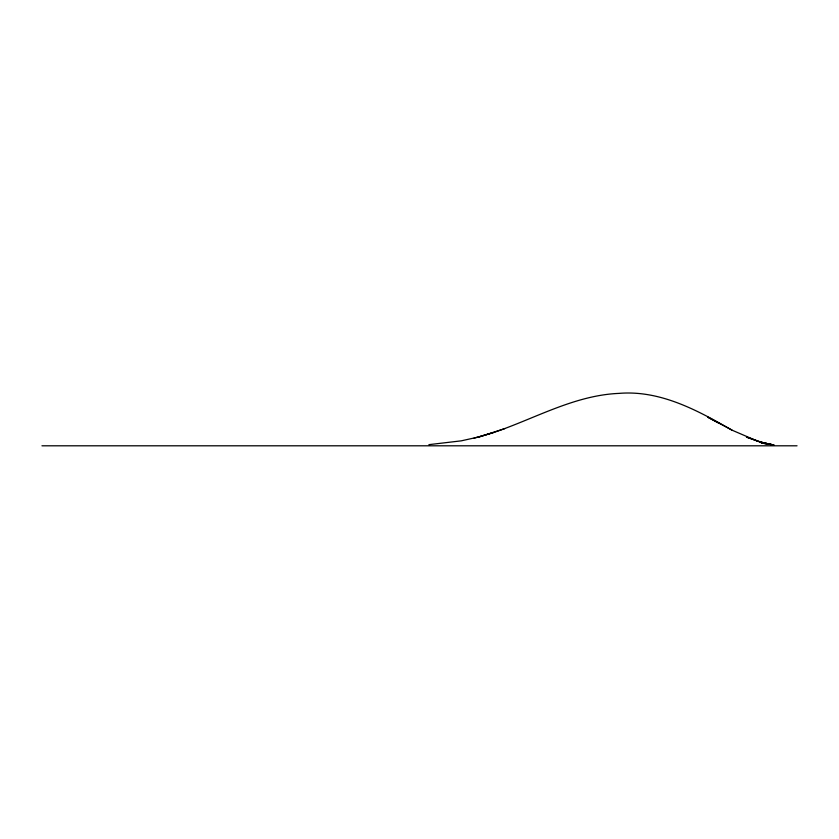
<?xml version="1.0" encoding="UTF-8"?>
<svg xmlns="http://www.w3.org/2000/svg" width="839" height="839" viewBox="0 0 839 839"><rect width="100%" height="100%" fill="white"/><g stroke="black" fill="none" stroke-linecap="round" stroke-linejoin="round"><path stroke-width="1.26" d="M428.897 444.649L461.198 440.853L479.593 436.773L493.07 432.704C534.653 418.776 574.212 395.284 618.983 393.386C660.146 389.967 697.618 410.334 732.028 430.218M504.889 428.582L479.593 436.773M493.07 432.704L473.983 438.189M41.95 445.803L797.05 445.803M774.324 445.069L761.77 443.086L773.401 444.922L760.847 442.531L772.939 444.859L759.924 442.038L772.016 444.733L758.991 441.629L746.437 437.088L764.35 443.212L758.991 441.629M758.068 441.356L732.95 430.564L707.833 417.224L719.463 423.485"/></g></svg>
